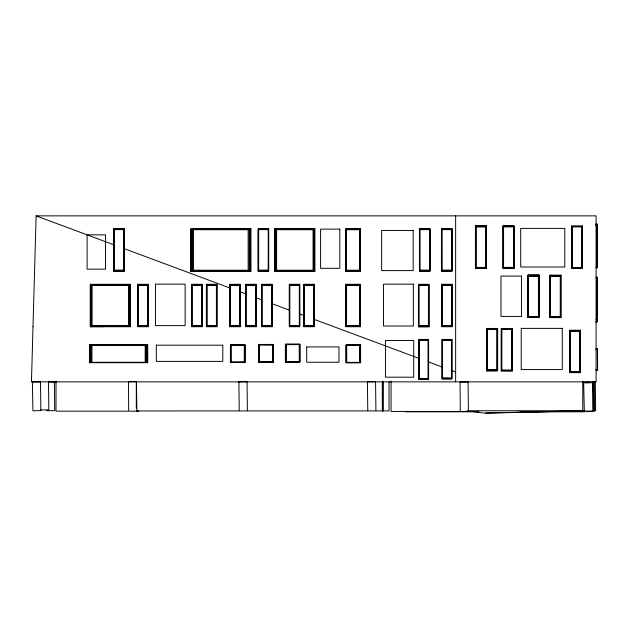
<?xml version="1.0" encoding="UTF-8"?>
<svg xmlns="http://www.w3.org/2000/svg" width="629" height="629" viewBox="0 0 629 629"><rect width="100%" height="100%" fill="white"/><g stroke="black" fill="none" stroke-linecap="round" stroke-linejoin="round"><path stroke-width="0.94" d="M582.753 410.761L466.883 410.761L484.212 413.064L582.753 410.761L582.8 381.308M32.999 326.734L36.136 215.865L596.088 215.865L596.088 381.858L31.45 381.858L33.007 326.6M582.124 267.946L582.124 226.471L571.737 226.471L582.218 226.456M511.904 329.053L501.51 329.03L501.51 370.528L511.982 370.505L511.998 329.014M580.142 372.195L580.142 330.697L569.756 330.697L569.756 372.195L580.26 372.211L569.63 372.431L580.26 372.431L580.26 330.461L569.63 330.461L569.63 372.431M503.577 267.482L503.577 226.833M596.088 224.058L596.945 224.034L596.992 267.168M596.992 224.537L597.416 224.404L597.078 266.83M475.956 267.522L475.956 226.872M596.088 224.215L597.023 224.191M528.502 316.591L528.502 275.942L538.448 275.942L538.448 316.591L528.525 316.513M550.438 316.646L550.414 276.084L560.36 276.084L560.36 316.733L550.422 316.646M570.031 371.77L570.031 331.121L579.977 331.121L579.977 371.77L570.063 371.692M596.088 267.317L596.685 267.278L596.685 225.819L596.088 225.78M501.777 370.104L501.777 329.454L511.723 329.454L511.723 370.104L501.808 370.025M596.088 224.372L597.212 224.341M597.259 225.567L597.259 267.529M487.184 369.986L497.13 369.986L487.184 369.986L487.184 329.337L497.13 329.337L497.13 369.986M571.997 267.545L581.943 267.545L571.997 267.545L571.997 226.896L581.943 226.896L581.943 267.545M596.088 225.355L597.259 225.331M596.088 319.115L596.764 319.084M597.416 224.632L597.259 267.765L596.095 267.765M597.416 277.365L597.416 319.335M596.088 277.161L597.416 277.137L597.416 319.563L596.088 319.548M514.058 225.96L503.035 225.945L503.035 268.371L514.066 268.371L514.066 225.945M513.736 226.283L503.153 226.173L513.736 226.283L513.791 268.143L503.224 268.033M503.452 267.883L503.452 226.424M486.421 226L475.422 225.976L475.422 268.41L486.429 268.41L486.429 225.976M147.972 284.788L137.979 284.764L137.979 326.278L147.996 326.278L147.98 284.764M201.783 284.764L191.774 284.748M216.604 284.788L206.619 284.764L206.611 326.278L216.604 326.247M255.791 284.764L245.79 284.764L245.79 326.262L255.783 326.247M271.767 284.764L261.766 284.764L261.766 326.278L271.759 326.247M299.53 284.788L289.529 284.748M313.973 284.788L303.98 284.764L303.972 326.278L313.973 326.247M429.67 229.239L419.677 229.2L419.677 270.729M451.669 229.239L441.692 229.231M451.866 284.788L441.88 284.764L441.88 326.262L451.889 326.278L451.881 284.764M428.38 339.88L419 339.88M486.17 226.212L475.54 226.212L486.17 226.212L486.17 268.182L475.54 268.182L486.17 268.182M451.63 339.872L442.336 339.841L442.336 378.461L451.653 378.461L451.653 339.841M475.799 267.962L475.815 226.464M486.052 267.946L486.068 226.464M538.723 275.282L528.093 275.282L538.723 275.282L538.723 317.252L528.093 317.252L528.093 275.282M560.643 275.423L550.013 275.423L560.643 275.423L560.643 317.393L550.013 317.393L550.076 275.533M580.26 330.461L569.63 330.461M512.022 328.794L501.384 328.794L512.022 328.794L512.022 370.764L501.447 370.654M512.226 328.582L501.266 328.566L501.266 370.992L512.234 370.992L512.234 328.566L501.376 328.582L501.376 370.976M501.596 370.544L501.612 329.053M497.374 370.536L486.799 370.646L497.429 370.646L497.429 328.676L486.799 328.676M582.187 226.346L571.675 226.346M114.116 270.289L123.701 270.289L114.116 270.289L114.116 229.64L123.701 229.64L123.701 270.289M138.199 325.838L138.199 285.189L147.776 285.189L147.776 325.838L138.199 325.838L138.199 285.189M191.994 325.838L191.994 285.189L201.571 285.189L201.571 325.838L191.994 325.838L201.571 325.838M206.831 325.838L206.831 285.189L216.407 285.189L216.407 325.838L206.831 325.838L206.831 285.189M230.104 325.838L239.68 325.838L230.104 325.838L230.104 285.189L239.68 285.189L239.68 325.838M258.661 270.289L268.237 270.289L258.661 270.289L258.661 229.64L268.237 229.64L268.237 270.289M246.002 325.838L246.002 285.189L255.578 285.189L255.578 325.838L246.002 325.838L255.578 325.838M261.978 325.838L261.978 285.189L271.555 285.189L271.555 325.838L261.978 325.838L271.555 325.838M289.749 325.838L299.325 325.838L289.749 325.838L289.749 285.189L299.325 285.189L299.325 325.838M304.192 325.838L304.192 285.189L313.769 285.189L313.769 325.838L304.192 325.838L304.192 285.189M419.889 270.289L429.473 270.289L419.889 270.289L419.889 229.64L429.473 229.64L429.473 270.289M441.888 270.289L451.473 270.289L441.888 270.289L441.888 229.64L451.473 229.64L451.473 270.289M418.898 325.846L428.475 325.846L418.898 325.846L418.898 285.196L428.475 285.196L428.475 325.846M442.093 325.838L451.669 325.838L442.093 325.838L442.093 285.189L451.669 285.189L451.669 325.838M419.189 378.469L419.189 340.258L428.192 340.258L428.192 378.469L419.221 378.391M442.541 378.053L442.541 340.25L451.441 340.25L451.441 378.053L442.572 377.974M571.832 267.954L571.808 226.456L571.737 267.97L582.218 267.985M123.968 229.09L113.786 228.98L113.786 270.95L124.023 270.95L124.023 228.98M124.133 228.767L113.676 228.752L113.676 271.178L124.141 271.178L124.141 228.752M113.904 270.729L123.921 270.729M148.098 284.528L137.861 284.528L148.098 284.528L148.098 326.498L137.861 326.498L137.861 284.528M201.846 284.638L191.664 284.528L191.664 326.498L201.901 326.498L201.846 284.638L191.719 284.638M216.738 326.498L216.738 284.528L206.501 284.528L206.501 326.498L216.738 326.498L216.738 284.528M240.011 284.528L229.774 284.528L240.011 284.528L240.011 326.498L229.774 326.498L229.829 284.638M268.512 229.09L258.33 228.98L258.33 270.95L268.567 270.95L268.567 228.98M268.677 228.767L258.22 228.752L258.22 271.178L268.685 271.178L258.228 271.162M258.448 270.729L268.465 270.729M255.909 326.498L255.909 284.528L245.672 284.528L245.672 326.498L255.909 326.498L255.909 284.528M271.885 326.498L271.885 284.528L261.648 284.528L261.648 326.498L271.885 326.498L271.885 284.528M299.601 284.638L289.419 284.528L289.419 326.498L299.656 326.498L299.601 284.638L289.474 284.638M314.099 326.498L314.099 284.528L303.862 284.528L303.862 326.498L314.099 326.498L314.099 284.528M429.796 228.98L429.796 270.95L419.559 270.95L419.559 228.98L429.796 228.98L429.796 270.95M429.906 228.767L419.449 228.752L419.449 271.178L429.914 271.178L429.914 228.752M451.905 228.767L441.448 228.752L441.448 271.178L451.913 271.178L451.913 228.752L451.913 271.178L441.456 271.162M428.805 284.536L418.568 284.536L428.805 284.536L428.805 326.506L418.568 326.506L418.568 284.536M441.676 270.729L451.693 270.729M451.999 284.528L441.762 284.528L451.999 284.528L451.999 326.498L441.762 326.498L441.762 284.528M428.498 379.09L428.498 339.636L418.875 339.636L418.875 379.09L428.498 379.09L428.498 339.636M418.993 378.847L428.388 378.87M451.748 339.636L442.226 339.636L451.748 339.636L451.748 378.666L442.226 378.666L442.226 339.636M113.676 271.178L124.141 271.178M113.786 270.95L113.786 228.98M137.861 326.498L148.098 326.498M206.501 326.498L216.683 326.388M229.664 326.726L229.671 284.324L240.129 284.3L240.129 326.726L229.656 326.726L229.671 284.324M258.33 270.95L258.33 228.98M245.672 326.498L255.854 326.388M261.648 326.498L271.83 326.388M303.862 326.498L314.044 326.388M419.449 271.178L429.914 271.178M419.559 270.95L429.741 270.84M441.613 270.84L451.795 270.95L451.795 228.98L441.558 228.98L441.613 270.84L451.74 270.84M418.458 326.734L418.458 284.308L428.923 284.308L428.923 326.734L418.458 326.734L428.915 326.718M418.568 326.506L428.805 326.506M441.762 326.498L451.999 326.498M442.226 378.666L451.748 378.666M123.701 229.64L123.654 270.203M147.776 325.838L147.776 285.189M201.571 285.189L191.994 285.189M216.407 285.189L206.87 285.275M239.68 285.189L230.104 285.189M255.578 285.189L246.002 285.189M271.555 285.189L261.978 285.189M299.325 285.189L289.749 285.189M313.769 285.189L304.232 285.275M428.475 285.196L428.435 325.767M451.63 325.759L451.669 285.189M191.79 326.247L201.767 326.247M229.899 326.247L239.908 326.278L239.893 284.764L229.884 284.748M289.544 326.247L299.53 326.247M419.677 270.714L429.693 270.729M497.405 328.896L486.925 328.912L486.925 370.41L497.405 370.426M582.446 268.434L582.446 226.008L571.494 226.008L571.494 268.434L582.446 268.434L571.588 268.418L582.242 268.206L582.242 226.236M560.628 275.675L550.139 275.659L550.202 317.134L560.533 317.134L560.533 275.683M550.013 317.621L550.021 275.211M486.178 226.464L475.666 226.448L475.666 267.946L486.201 267.962M528.093 317.252L538.723 317.252M475.563 268.41L475.571 226M513.838 226.393L503.286 226.409L503.286 267.907L513.689 267.883M503.208 268.347L503.208 225.96M360.095 284.764L346.202 284.748L346.225 326.247M497.075 369.907L497.13 329.337M581.943 226.896L581.888 267.467M511.723 370.104L511.723 329.454M579.977 371.77L579.977 331.121M360.197 228.98L360.197 270.95L345.966 270.95L345.966 228.98L360.197 228.98L360.197 270.95M360.354 228.767L345.801 228.752L345.801 271.178L360.37 271.178L345.832 271.162M346.131 270.729L360.032 270.714L360.055 229.2L346.154 229.231M360.26 326.498L360.26 284.528L346.029 284.528L346.029 326.498L360.26 326.498L360.26 284.528M560.36 316.733L560.36 276.084M345.966 270.95L345.966 228.98M346.029 326.498L346.029 284.528M538.448 316.591L538.448 275.942M485.902 267.522L485.902 226.872M513.523 267.482L513.523 226.833M346.209 326.247L360.087 326.247M596.088 369.648L596.74 369.632M597.322 349.425L596.095 349.386M597.55 349.174L597.55 370.159M528.218 317.016L538.613 317L538.605 275.518L528.218 275.518L528.25 317M244.791 344.763L244.791 362.39L244.791 344.763L230.56 344.763L230.56 362.39L244.712 362.343M230.741 362.28L230.725 344.857L244.657 344.849M273.167 344.582L273.245 362.162L259.014 362.162L259.014 344.535L273.167 344.582L273.245 362.162M259.195 362.052L259.195 344.637M299.687 344.37L299.766 361.95L285.535 361.95L285.535 344.322L299.766 344.322M360.354 345.085L360.433 362.666L346.28 362.618L346.202 345.038L360.433 345.038L346.28 345.085M503.286 267.907L513.838 267.923M259.014 362.162L273.112 362.068M272.734 344.841L259.486 344.81L272.734 344.841L272.734 361.848L259.533 361.848L259.533 344.841M129.472 284.788L129.558 326.278L91.087 326.278L91.111 284.764L129.519 284.764M313.981 229.239L314.028 270.714L275.62 270.714L275.62 229.215L314.264 229.09L314.476 270.95L314.476 228.98L275.164 228.98L275.164 270.95L314.476 270.95M90.655 284.528L129.967 284.528L129.967 326.498L90.655 326.498L90.655 284.528L129.967 284.528M90.655 326.498L129.967 326.498M314.893 228.767L314.917 271.178L274.724 271.178L274.739 228.752L314.925 228.752M274.739 271.178L314.925 271.178M275.164 270.95L314.264 270.84M346.367 362.571L346.382 345.148M249.548 229.239L249.611 270.714L191.994 270.714L191.963 229.2L249.674 229.2L249.611 270.714M250.287 228.98L250.287 270.95L250.287 228.98L191.318 228.98L191.318 270.95L250.287 270.95M250.908 228.767L190.658 228.752L190.658 271.178L250.963 271.178L250.947 228.752M190.673 271.178L250.963 271.178M191.318 270.95L249.965 270.84M191.994 270.714L192.065 229.239M146.706 344.991L147.013 362.571L90.089 362.571L90.089 344.944L146.706 344.991L147.013 362.571M147.603 344.857L147.658 362.666L147.603 344.857L89.452 344.849L89.452 362.666L147.658 362.666M89.515 362.658L89.515 344.857M90.089 362.571L90.403 344.991M90.749 362.469L90.749 345.038L90.749 362.469L146.36 362.469L146.36 345.038L146.298 362.461M597.212 225.795L597.212 267.301M597.369 277.601L597.212 321.741L596.095 321.741M40.492 381.866L32.362 381.992L32.928 410.831L40.854 410.572L40.492 381.866L39.926 381.85M46.617 410.713L54.699 410.658L54.393 381.874L48.331 382M128.709 410.438L128.473 381.717L136.477 381.599L136.847 410.305M239.256 410.54L238.894 381.827L239.421 381.803L247.024 381.701L247.394 410.415M367.776 410.43L367.415 381.724L369.49 381.724M369.49 381.724L375.552 381.591L375.914 410.305M460.286 410.839L460.058 382.11L468.062 382L468.424 410.706M585.292 381.921L585.733 381.945M592.141 381.85L593.296 381.803L593.666 410.517L592.219 410.713M584.467 382.802L592.471 382.684L592.832 411.397L586.204 411.673M594.216 410.902L595.663 410.706L595.301 381.992L594.138 382.039L594.775 382.023M593.123 382.267L594.279 382.22L594.649 410.934L586.566 411.138M597.495 349.284L596.937 349.268M588.139 382.102C590.749 382.078 585.481 382.22 588.382 382.078M589.121 382.086L588.618 382.157M485.769 413.135L584.31 410.823L583.633 381.803M583.995 410.831L585.709 410.792M372.58 381.677L373.555 381.661M588.909 382.094L587.683 382.11M586.33 382.747L588.359 382.707M56.453 382.125L54.377 382.125M587.981 382.165L587.517 382.11M596.095 224.522L596.528 224.522M596.811 224.789L596.088 224.805M596.591 224.938L597.22 224.954M475.76 226.574L486.036 226.574M503.381 226.534L513.657 226.534M475.956 226.951L485.84 226.951M503.57 226.912L513.461 226.912M113.92 229.231L123.921 229.2L123.905 270.714M258.464 229.231L268.465 229.2L268.449 270.714M123.842 229.341L113.967 229.341L113.975 270.588L123.842 270.588M268.386 229.341L258.511 229.341L258.511 270.588L268.386 270.588M359.945 229.341L346.217 229.341L346.217 270.588L359.945 270.588M419.74 229.341L429.615 229.341L429.615 270.588L419.74 270.588M475.956 267.435L485.84 267.435M503.57 267.396L513.461 267.396M475.76 267.812L486.036 267.812M571.824 267.844L582.084 267.844M571.675 268.096L582.242 268.206M113.841 270.84L124.023 270.95M258.385 270.84L268.567 270.95M346.044 270.84L360.118 270.84M538.581 275.651L528.313 275.651L528.329 316.89L538.581 316.89M550.226 275.785L560.494 275.785M528.502 276.029L538.385 276.029M550.422 276.162L560.305 276.162M216.683 284.638L206.501 284.528M255.854 284.638L245.672 284.528M271.83 284.638L261.648 284.528M314.044 284.638L303.862 284.528M346.107 284.638L360.181 284.638M138.05 284.898L147.917 284.898M206.682 284.898L216.557 284.898L216.557 326.137L206.682 326.137M239.83 284.898L229.955 284.898L229.955 326.137L239.83 326.137M245.853 284.898L255.728 284.898L255.728 326.137L245.853 326.137M261.829 284.898L271.704 284.898L271.704 326.137L261.829 326.137M304.043 284.898L313.918 284.898L313.918 326.137L304.043 326.137M346.288 284.898L360.008 284.898L360.016 326.137L346.288 326.137M418.749 284.898L428.624 284.898M441.943 284.898L451.819 284.898M138.238 285.275L147.729 285.275M451.63 285.275L442.093 285.189M528.502 316.513L538.385 316.513M550.226 317.024L560.494 317.024M550.076 317.283L560.643 317.393M595.749 322.056L596.866 322.056L596.945 277.735L597.173 321.277M138.238 325.759L147.729 325.759M206.87 325.759L216.407 325.838M304.232 325.759L313.769 325.838M138.05 326.137L147.917 326.137M418.749 326.144L428.624 326.144M441.943 326.137L451.819 326.137M191.719 326.388L201.846 326.388M229.829 326.388L240.011 326.498M289.474 326.388L299.601 326.388M346.107 326.388L360.181 326.388M90.741 326.734L91.606 326.734M92.652 326.734L93.517 326.734M94.562 326.734L95.435 326.734M96.481 326.734L97.338 326.734M98.391 326.734L99.256 326.734M100.302 326.734L101.167 326.734M102.213 326.734L103.077 326.734M497.374 328.786L486.767 328.448L486.767 370.874L486.681 328.448L497.633 328.448L497.633 370.874L486.681 370.874M487.011 329.046L497.272 329.046M501.596 329.156L511.864 329.156M497.075 329.423L487.184 329.337M511.668 329.541L501.777 329.454M580.119 330.823L569.85 330.823L569.858 372.069L580.119 372.069M579.922 331.208L570.031 331.121M418.93 339.739L428.443 339.739M442.399 339.974L451.583 339.974M299.601 344.417L299.601 361.848L285.7 361.848L285.708 344.409L299.593 344.425M596.095 349.064L597.55 349.064L597.55 370.269L596.095 370.269M596.103 349.299L597.369 349.26M244.343 362.107L231.024 362.107L231.079 345.069L244.272 345.069L244.272 362.076M230.812 362.233L244.539 362.233L244.539 344.912M244.972 362.485L230.395 362.485L230.395 344.668L244.972 344.668L244.948 362.485M596.913 369.577L597.55 369.538M596.095 369.868L597.369 369.868M487.011 370.284L497.272 370.284M501.596 370.402L511.864 370.402M442.399 378.328L451.583 378.328M418.93 378.988L428.443 378.988M136.304 410.941L389.044 410.918L389.044 381.858M138.734 411.154L56.005 411.154L56.005 381.009M473.519 411.445L391.073 411.445L391.073 381.158M405.674 411.814L478.803 411.814M520.049 411.814L585.041 411.814M593.147 381.795L592.73 381.795L593.296 381.803M594.727 381.984L595.301 381.992M467.489 381.984L468.062 382M239.46 381.842L238.894 381.827M54.236 381.866L53.819 381.858L54.393 381.874M597.495 370.049L597.322 349.032M596.827 321.592L596.662 318.919M191.318 228.98L191.641 270.84M36.136 215.865L113.755 244.76M123.866 248.526L229.53 287.854M239.633 291.62L246.065 294.01M255.256 297.431L261.688 299.829M271.799 303.587L289.269 310.089M299.38 313.855L303.98 315.569M314.091 319.335L418.969 358.373M428.027 361.738L442.336 367.069M451.245 370.387L455.695 372.038M274.739 228.752L274.771 271.162M275.164 228.98L275.376 270.84M230.56 344.763L230.639 362.343M40.696 409.974L48.834 409.849L48.472 381.135M571.58 226.008L571.58 268.434M596.088 277.586L596.764 277.625L596.866 321.828M582.36 226.008L582.36 268.434M580.386 330.233L580.386 372.659M560.761 275.195L560.761 317.621M538.841 275.054L538.841 317.48M513.909 225.945L513.909 268.371M513.791 226.173L513.791 268.143M512.14 328.566L512.14 370.992M497.429 328.676L497.429 370.646M486.288 225.976L486.288 268.41M455.64 215.865L455.64 381.858M383.281 381.858L383.281 410.918M382.605 381.858L382.605 410.918M382.306 381.858L382.306 410.941M360.354 228.752L360.37 271.178M360.268 345.14L360.268 362.571M360.181 345.195L360.181 362.516M346.461 345.195L346.461 362.516M285.794 344.472L285.794 361.793M272.994 344.684L272.994 362.005M268.685 228.752L268.685 271.178M259.093 344.582L259.093 362.115M146.007 362.414L145.999 345.093L91.103 345.093L91.103 362.414M136.304 381.866L136.304 408.032M129.755 284.638L129.755 326.388M90.867 284.638L90.867 326.388M87.093 234.837L87.093 269.141L105.491 269.141L105.491 234.837L87.093 234.837M155.489 284.135L155.489 325.61L185.13 325.61L185.13 284.135L155.489 284.135M156.314 345.187L156.314 361.376L222.8 361.376L222.8 345.187L156.314 345.187M306.708 346.925L306.708 362.225L338.992 362.225L338.992 346.925L306.708 346.925M385.451 345.895L385.451 377.188L413.717 377.188L413.717 340.493L385.451 340.493L385.451 345.895M428.687 284.772L418.686 284.772L418.686 326.27L428.703 326.286L428.679 284.795M538.974 275.054L538.974 317.48L527.975 317.48L527.975 275.054L538.974 275.054M560.879 275.195L560.879 317.621L549.895 317.621L549.895 275.195L560.879 275.195M580.496 330.233L580.496 372.659L569.512 372.659L569.512 330.233L580.496 330.233M148.216 284.3L148.216 326.726L137.751 326.726L137.751 284.3L148.216 284.3M202.019 284.3L202.019 326.726L191.546 326.726L191.546 284.3L202.019 284.3M216.856 284.3L216.856 326.726L206.383 326.726L206.383 284.3L216.856 284.3M256.027 284.3L256.027 326.726L245.554 326.726L245.554 284.3L256.027 284.3M272.003 284.3L272.003 326.726L261.538 326.726L261.538 284.3L272.003 284.3M299.774 284.3L299.774 326.726L289.301 326.726L289.309 284.3L299.774 284.3M314.217 284.3L314.217 326.726L303.752 326.726L303.752 284.3L314.217 284.3M452.117 284.3L452.109 326.726L441.644 326.726L441.652 284.3L452.117 284.3M428.608 339.424L428.608 379.303L418.765 379.303L418.772 339.424L428.608 339.424M451.858 339.424L451.858 378.878L442.124 378.878L442.124 339.424L451.858 339.424M360.433 284.3L360.433 326.726L345.871 326.726L345.871 284.3L360.433 284.3M130.415 284.3L90.214 284.3L90.214 326.726L130.415 326.726L130.415 284.3M145.181 345.219L145.181 362.288L91.928 362.288L91.928 345.219L145.181 345.219M564.763 228.39L520.718 228.39L520.718 267.011L564.763 267.011L564.763 228.39M339.825 229.121L320.593 229.121L320.593 268.308L339.825 268.308L339.825 229.121M249.241 229.341L192.372 229.341L192.372 270.588L249.241 270.588L249.241 229.341M313.785 229.341L275.864 229.341L275.864 270.588L313.785 270.588L313.785 229.341M451.614 229.341L441.739 229.341L441.739 270.588L451.614 270.588L451.614 229.341M248.156 229.719L193.457 229.719L193.465 270.203L248.156 270.203L248.148 229.719M313.053 229.719L276.595 229.719L276.595 270.203L313.053 270.203L313.053 229.719M359.686 229.719L346.485 229.719L346.485 270.203L359.686 270.203L359.678 229.719M413.182 230.45L381.661 230.45L381.661 270.612L413.182 270.612L413.182 230.45M521.543 276.084L500.975 276.084L500.975 316.418L521.543 316.418L521.543 276.084M413.347 284.151L383.533 284.151L383.533 326.026L413.347 326.026L413.347 284.151M129.275 284.898L91.354 284.898L91.354 326.137L129.275 326.137L129.275 284.898M201.72 284.898L191.845 284.898L191.845 326.137L201.72 326.137L201.72 284.898M299.475 284.898L289.599 284.898L289.599 326.137L299.475 326.137L299.475 284.898M128.544 285.275L92.086 285.275L92.086 325.759L128.544 325.759L128.544 285.275M359.749 285.275L346.548 285.275L346.555 325.759L359.749 325.759L359.749 285.275M562.263 328.377L521.221 328.377L521.221 369.585L562.263 369.585L562.263 328.377M428.325 339.982L419.048 339.982L419.048 378.744L428.325 378.744L428.325 339.982M299.947 344.22L285.377 344.22L285.377 362.045L299.947 362.045L299.947 344.22M273.426 344.433L258.849 344.433L258.849 362.257L273.426 362.257L273.403 344.433M299.255 344.629L286.053 344.629L286.053 361.636L299.255 361.636L299.255 344.629M360.614 344.944L346.044 344.944L346.044 362.768L360.614 362.768L360.59 344.944M359.922 345.352L346.721 345.352L346.721 362.359L359.922 362.359L359.922 345.352"/></g></svg>
